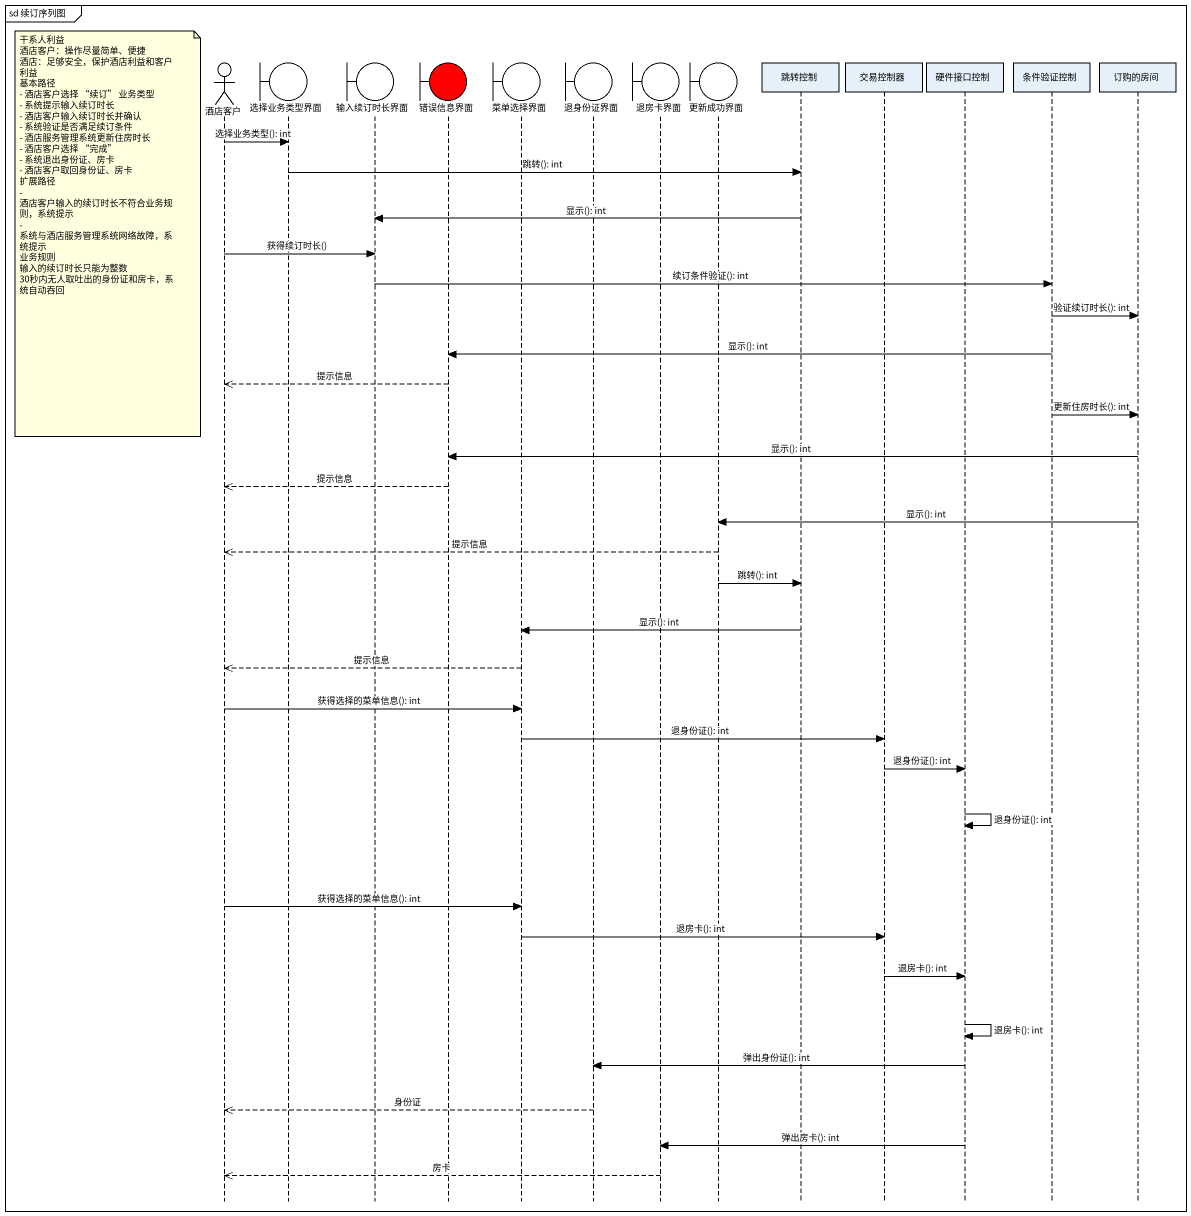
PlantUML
@startuml
mainframe sd 续订序列图
hide footbox
actor 酒店客户
boundary 选择业务类型界面
boundary 输入续订时长界面
boundary 错误信息界面 #FF0000
boundary 菜单选择界面
boundary 退身份证界面
boundary 退房卡界面
boundary 更新成功界面
participant 跳转控制
participant 交易控制器
participant 硬件接口控制
participant 条件验证控制
participant 订购的房间

酒店客户 -> 选择业务类型界面 : 选择业务类型(): int
选择业务类型界面 -> 跳转控制 : 跳转(): int
跳转控制 -> 输入续订时长界面 : 显示(): int
note left of 酒店客户
  干系人利益
  酒店客户：操作尽量简单、便捷
  酒店：足够安全，保护酒店利益和客户利益
  基本路径
  - 酒店客户选择 “续订” 业务类型
  - 系统提示输入续订时长
  - 酒店客户输入续订时长并确认
  - 系统验证是否满足续订条件
  - 酒店服务管理系统更新住房时长
  - 酒店客户选择 “完成”
  - 系统退出身份证、房卡
  - 酒店客户取回身份证、房卡
  扩展路径
  - 酒店客户输入的续订时长不符合业务规则，系统提示
  - 系统与酒店服务管理系统网络故障，系统提示
  业务规则
  输入的续订时长只能为整数
  30秒内无人取吐出的身份证和房卡，系统自动吞回
end note
酒店客户 -> 输入续订时长界面 : 获得续订时长()
输入续订时长界面 -> 条件验证控制 : 续订条件验证(): int
条件验证控制 -> 订购的房间 : 验证续订时长(): int
条件验证控制 -> 错误信息界面 : 显示(): int
错误信息界面 -->> 酒店客户 : 提示信息
条件验证控制 -> 订购的房间 : 更新住房时长(): int
订购的房间 -> 错误信息界面 : 显示(): int
错误信息界面 -->> 酒店客户 : 提示信息
订购的房间 -> 更新成功界面 : 显示(): int
更新成功界面 -->> 酒店客户 : 提示信息
更新成功界面 -> 跳转控制 : 跳转(): int
跳转控制 -> 菜单选择界面 : 显示(): int
菜单选择界面 -->> 酒店客户 : 提示信息
酒店客户 -> 菜单选择界面 : 获得选择的菜单信息(): int
菜单选择界面 -> 交易控制器 : 退身份证(): int
交易控制器 -> 硬件接口控制 : 退身份证(): int
硬件接口控制 -> 硬件接口控制 : 退身份证(): int
酒店客户 -> 菜单选择界面 : 获得选择的菜单信息(): int
菜单选择界面 -> 交易控制器 : 退房卡(): int
交易控制器 -> 硬件接口控制 : 退房卡(): int
硬件接口控制 -> 硬件接口控制 : 退房卡(): int
硬件接口控制 -> 退身份证界面 : 弹出身份证(): int
退身份证界面 -->> 酒店客户 : 身份证
硬件接口控制 -> 退房卡界面 : 弹出房卡(): int
退房卡界面 -->> 酒店客户 : 房卡
@enduml
